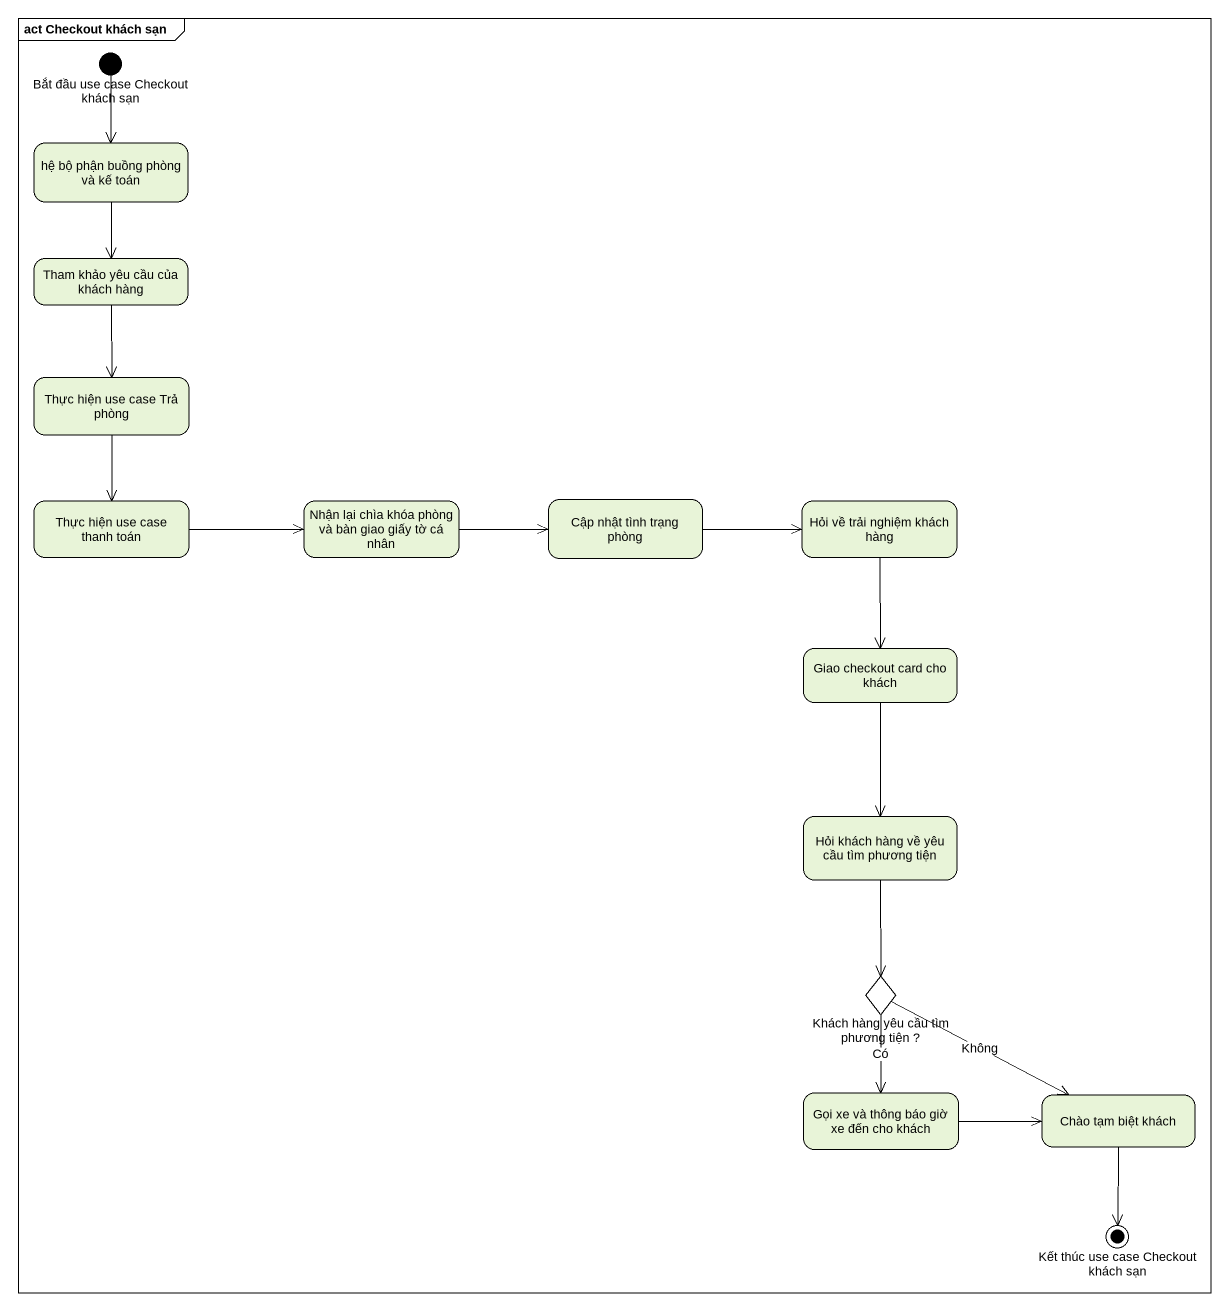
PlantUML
@startuml
mainframe act Checkout khách sạn
hide empty description
state "Bắt đầu use case Checkout khách sạn" as Bắt_đầu_use_case_Checkout <<start>>
state "hệ bộ phận buồng phòng và kế toán" as hệ_bộ_phận_buồng_phòng_và
state "Tham khảo yêu cầu của khách hàng" as Tham_khảo_yêu_cầu_của_khách
state "Thực hiện use case Trả phòng" as Thực_hiện_use_case_Trả_phòng
state "Thực hiện use case thanh toán" as Thực_hiện_use_case_thanh
state "Nhận lại chìa khóa phòng và bàn giao giấy tờ cá nhân" as Nhận_lại_chìa_khóa_phòng_và
state "Cập nhật tình trạng phòng" as Cập_nhật_tình_trạng_phòng
state "Hỏi về trải nghiệm khách hàng" as Hỏi_về_trải_nghiệm_khách
state "Giao checkout card cho khách" as Giao_checkout_card_cho_khách
state "Hỏi khách hàng về yêu cầu tìm phương tiện" as Hỏi_khách_hàng_về_yêu_cầu
state "Khách hàng yêu cầu tìm phương tiện ?" as Khách_hàng_yêu_cầu_tìm <<choice>>
state "Gọi xe và thông báo giờ xe đến cho khách" as Gọi_xe_và_thông_báo_giờ_xe
state "Chào tạm biệt khách" as Chào_tạm_biệt_khách
state "Kết thúc use case Checkout khách sạn" as Kết_thúc_use_case_Checkout <<end>>
Bắt_đầu_use_case_Checkout --> hệ_bộ_phận_buồng_phòng_và
hệ_bộ_phận_buồng_phòng_và --> Tham_khảo_yêu_cầu_của_khách
Tham_khảo_yêu_cầu_của_khách --> Thực_hiện_use_case_Trả_phòng
Thực_hiện_use_case_Trả_phòng --> Thực_hiện_use_case_thanh
Thực_hiện_use_case_thanh -right-> Nhận_lại_chìa_khóa_phòng_và
Nhận_lại_chìa_khóa_phòng_và -right-> Cập_nhật_tình_trạng_phòng
Cập_nhật_tình_trạng_phòng -right-> Hỏi_về_trải_nghiệm_khách
Hỏi_về_trải_nghiệm_khách --> Giao_checkout_card_cho_khách
Giao_checkout_card_cho_khách --> Hỏi_khách_hàng_về_yêu_cầu
Hỏi_khách_hàng_về_yêu_cầu --> Khách_hàng_yêu_cầu_tìm
Khách_hàng_yêu_cầu_tìm --> Gọi_xe_và_thông_báo_giờ_xe : Có
Khách_hàng_yêu_cầu_tìm -right-> Chào_tạm_biệt_khách : Không
Gọi_xe_và_thông_báo_giờ_xe -right-> Chào_tạm_biệt_khách
Chào_tạm_biệt_khách --> Kết_thúc_use_case_Checkout
@enduml
